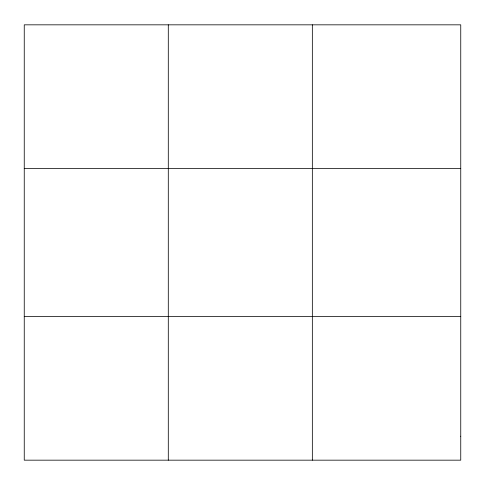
<?xml version="1.0" encoding="UTF-8"?>
<svg xmlns="http://www.w3.org/2000/svg" width="485" height="485" viewBox="0 0 485 485"><rect width="100%" height="100%" fill="white"/><g stroke="black" fill="none" stroke-linecap="round" stroke-linejoin="round"><path stroke-width="0.73" d="M168.295 460.168L168.295 24.832M312.34 460.168L312.34 24.832M24.25 168.495L460.75 168.495M24.25 316.505L460.75 316.505M460.75 436.221L460.75 460.168L24.25 460.168L24.25 24.832L460.75 24.832L460.75 436.221"/></g></svg>
